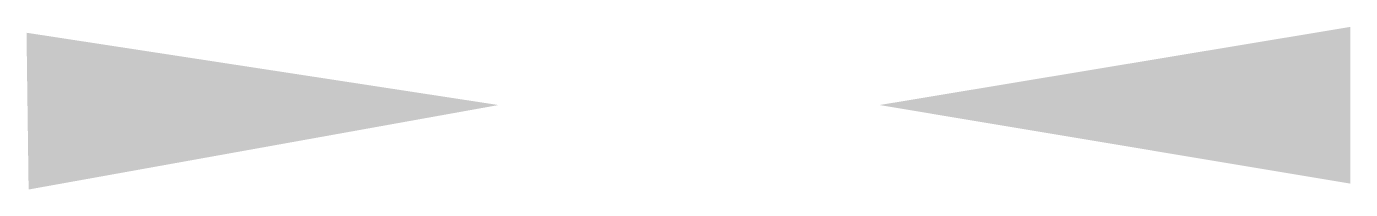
# Model space of a CAD drawing. Header units: millimetres. Extents: x -3.72 to 3.71, y -0.47 to 0.44.
import ezdxf

# ---------------------------------------------------------------- set-up
doc = ezdxf.new("R2010")
doc.units = ezdxf.units.MM
doc.layers.add('REDE BT', color=2, linetype='Continuous', lineweight=15)

# ---------------------------------------------------------------- blocks, each defined once
blk = doc.blocks.new('SETA BT')
blk.add_solid([(5.2, 0.864), (5.2, -0.869), (0, 0)])
blk = doc.blocks.new('MT')
at = {"xscale": 0.635, "yscale": 0.635, "zscale": 0.635}
blk.add_blockref('SETA BT', (0, 0), dxfattribs=at)

msp = doc.modelspace()

# ---------------------------------------------------------------- block references
at = {"layer": 'REDE BT', "xscale": 0.7999999999999999, "yscale": 0.7999999999999999, "zscale": 0.7999999999999999, "rotation": 180.7682947074194}
msp.add_blockref('MT', (-1.0685, 0), dxfattribs=at)
at = {"layer": 'REDE BT', "xscale": 0.8, "yscale": 0.8, "zscale": 0.8}
msp.add_blockref('MT', (1.0685, 0), dxfattribs=at)

doc.saveas('drawing.dxf')
